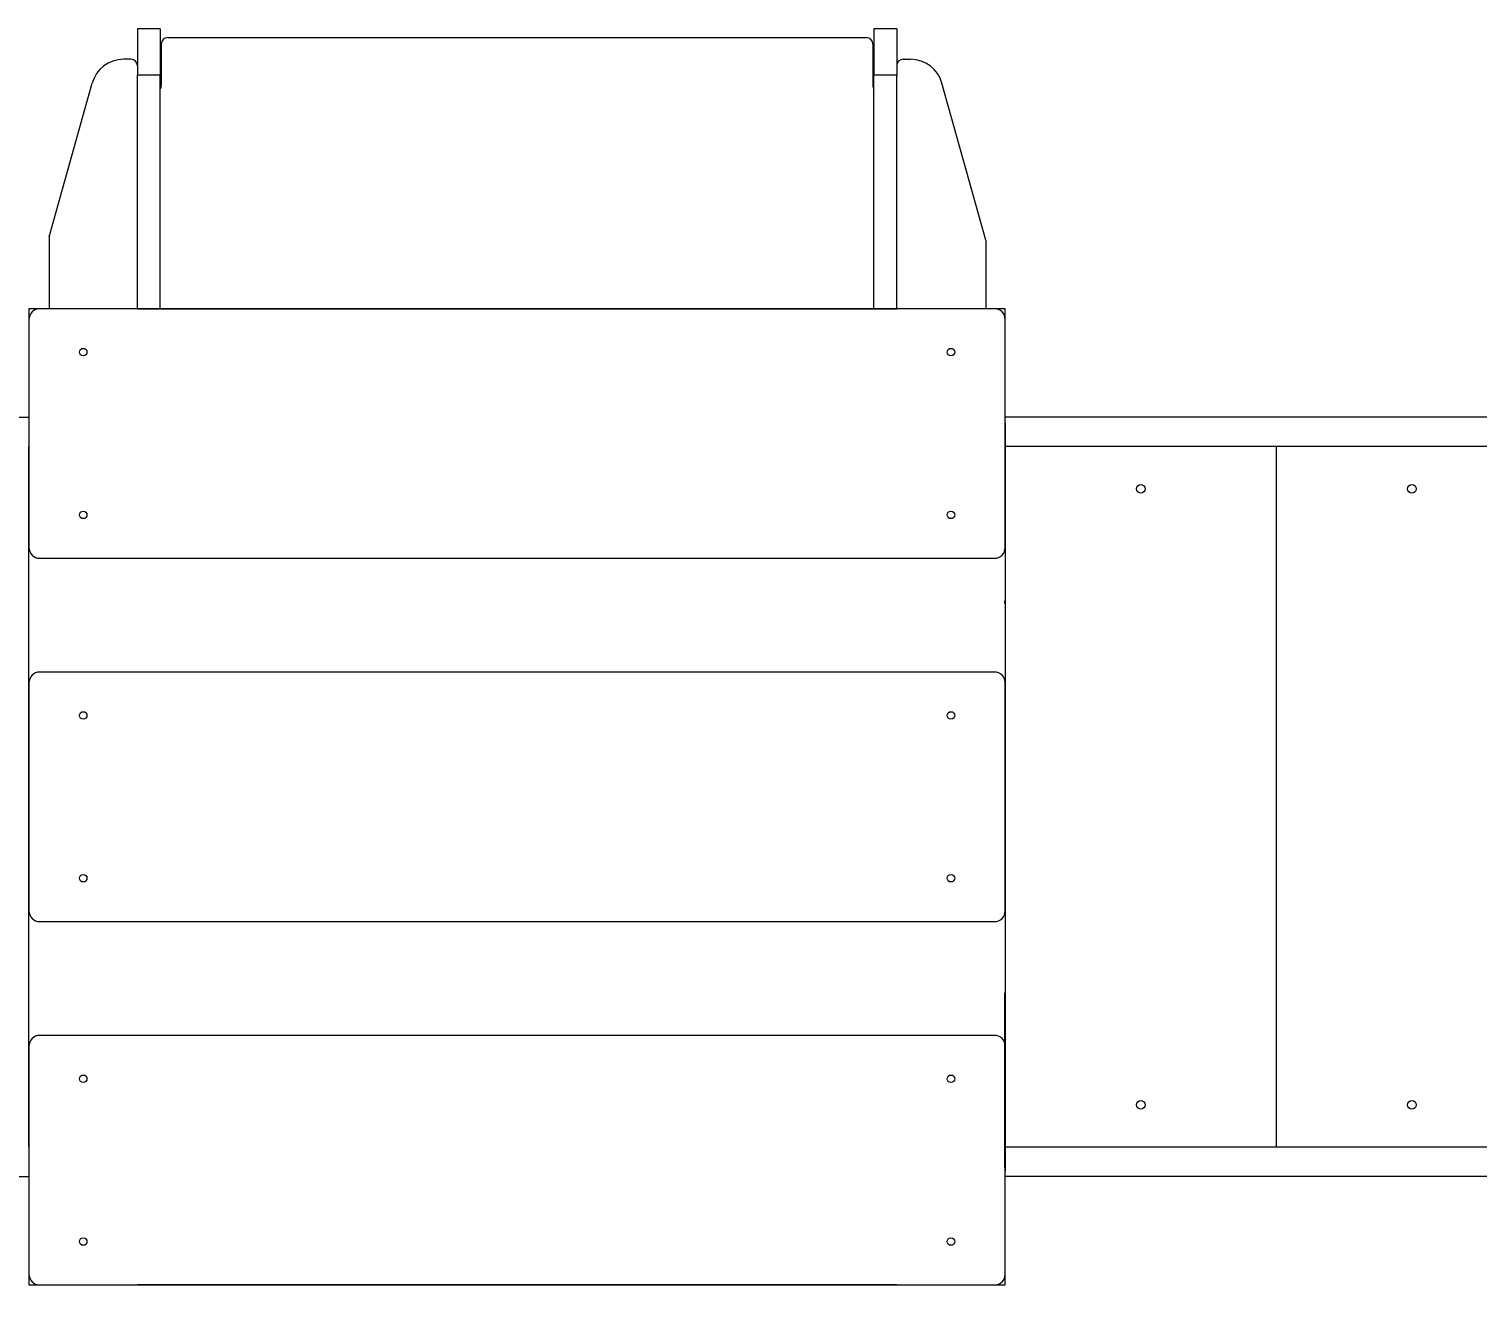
# Model space of a CAD drawing. Header units: millimetres. Extents: x -4781 to 5098, y -4410 to 4664.
# Drawn here: x -2031 to -696, y 660 to 1821 of the extents above; entities that cross this region are included whole.
import ezdxf

# ---------------------------------------------------------------- set-up
doc = ezdxf.new("R2010")
doc.units = ezdxf.units.MM
for name, color, linetype in [('DIKOM_ОБЪЕКТ', 7, 'Continuous'), ('DIKOM_РАЗМЕР_ЗОНА', 7, 'Continuous'), ('DIKOM_РАЗМЕР_ОБЪЕКТА', 7, 'Continuous')]:
    doc.layers.add(name, color=color, linetype=linetype)
doc.styles.add('style1', font='arial.ttf', dxfattribs={"width": 0.8})
doc.dimstyles.new('1-50', dxfattribs={"dimtxt": 300, "dimasz": 200, "dimexe": 100, "dimexo": 0, "dimgap": 100, "dimtad": 1, "dimtxsty": 'style1', "dimcen": 200, "dimclrd": 7, "dimclre": 7, "dimclrt": 7, "dimadec": 1, "dimazin": 2, "dimtfac": 1, "dimtmove": 0, "dimatfit": 2, "dimfxl": 0, "dimlwd": 25, "dimlwe": 18, "dimarcsym": 0})

# ---------------------------------------------------------------- blocks, each defined once
blk = doc.blocks.new('*D54')
at = {"layer": 'Defpoints', "color": 0, "transparency": 16777216}
for p in [(2534.9, 1098.4), (-3331.2, 763.4), (2534.9, -3200.6)]:
    blk.add_point(p, dxfattribs=at)
at = {"layer": 'DIKOM_РАЗМЕР_ОБЪЕКТА', "color": 7, "lineweight": 18, "transparency": 16777216}
for p, q in [((2534.9, 1098.4), (2534.9, -3300.6)), ((-3331.2, 763.4), (-3331.2, -3300.6))]:
    blk.add_line(p, q, dxfattribs=at)
at = {"layer": 'DIKOM_РАЗМЕР_ОБЪЕКТА', "color": 7, "lineweight": 25, "transparency": 16777216}
blk.add_line((-3131.2, -3200.6), (2334.9, -3200.6), dxfattribs=at)
at = {"layer": 'DIKOM_РАЗМЕР_ОБЪЕКТА', "color": 7, "transparency": 16777216}
for points in [[(-3131.2, -3167.2), (-3131.2, -3233.9), (-3331.2, -3200.6)], [(2334.9, -3167.2), (2334.9, -3233.9), (2534.9, -3200.6)]]:
    blk.add_solid(points, dxfattribs=at)
at = {"layer": 'DIKOM_РАЗМЕР_ОБЪЕКТА', "color": 7, "transparency": 16777216, "insert": (941.1, -2947.4), "char_height": 300, "attachment_point": 5, "style": 'style1'}
blk.add_mtext('5870', dxfattribs=at)
blk = doc.blocks.new('*D57')
at = {"layer": 'Defpoints', "color": 0, "transparency": 16777216}
for p in [(4034.1, 1180.1), (-4781.2, 856.1), (4034.1, -4310.1)]:
    blk.add_point(p, dxfattribs=at)
at = {"layer": 'DIKOM_РАЗМЕР_ЗОНА', "color": 7, "lineweight": 18, "transparency": 16777216}
for p, q in [((4034.1, 1180.1), (4034.1, -4410.1)), ((-4781.2, 856.1), (-4781.2, -4410.1))]:
    blk.add_line(p, q, dxfattribs=at)
at = {"layer": 'DIKOM_РАЗМЕР_ЗОНА', "color": 7, "lineweight": 25, "transparency": 16777216}
blk.add_line((-4581.2, -4310.1), (3834.1, -4310.1), dxfattribs=at)
at = {"layer": 'DIKOM_РАЗМЕР_ЗОНА', "color": 7, "transparency": 16777216}
for points in [[(-4581.2, -4276.7), (-4581.2, -4343.4), (-4781.2, -4310.1)], [(3834.1, -4276.7), (3834.1, -4343.4), (4034.1, -4310.1)]]:
    blk.add_solid(points, dxfattribs=at)
at = {"layer": 'DIKOM_РАЗМЕР_ЗОНА', "color": 7, "transparency": 16777216, "insert": (-1490.8, -4056.9), "char_height": 300, "attachment_point": 5, "style": 'style1'}
blk.add_mtext('8820', dxfattribs=at)

msp = doc.modelspace()

# ---------------------------------------------------------------- linework, layer by layer
at = {"layer": 'DIKOM_ОБЪЕКТ', "color": 7, "linetype": 'Continuous', "lineweight": 15}
for p, q in [((-1910.222, 1821.397), (-1931.222, 1821.397)), ((-1931.222, 1821.397), (-1931.222, 1778.712)), ((-1910.222, 1821.397), (-1910.222, 1778.712)), ((-1231.222, 1821.397), (-1252.222, 1821.397)), ((-1252.222, 1821.397), (-1252.222, 1778.712)), ((-1231.222, 1821.397), (-1231.222, 1778.712)), ((-1909.222, 1807.397), (-1909.222, 1769.396)), ((-1903.222, 1813.397), (-1259.222, 1813.397)), ((-1253.222, 1807.397), (-1253.222, 1769.396)), ((-1937.222, 1793.397), (-1944.068, 1793.397)), ((-1225.222, 1793.397), (-1218.376, 1793.397)), ((-1910.222, 1778.712), (-1931.222, 1778.712)), ((-1931.222, 1563.397), (-1931.222, 1778.712)), ((-1910.222, 1563.397), (-1910.222, 1778.712)), ((-1231.222, 1778.712), (-1252.222, 1778.712)), ((-1252.222, 1563.397), (-1252.222, 1778.712)), ((-1231.222, 1563.397), (-1231.222, 1778.712)), ((-2012.619, 1629.834), (-1972.957, 1771.485)), ((-1148.962, 1626.755), (-1189.487, 1771.485)), ((-2012.619, 1629.834), (-2012.619, 1563.397)), ((-1148.962, 1626.755), (-1148.962, 1563.397)), ((-2031.222, 1563.397), (-2031.222, 1463.397)), ((-1931.222, 1563.397), (-2031.222, 1563.397)), ((-1141.222, 1563.397), (-2021.222, 1563.397)), ((-1931.222, 1563.397), (-1231.222, 1563.397)), ((-1131.222, 1563.397), (-1231.222, 1563.397)), ((-1131.222, 1463.397), (-1131.222, 1563.397)), ((-2031.222, 1553.397), (-2031.222, 1343.397)), ((-1131.222, 1343.397), (-1131.222, 1553.397)), ((-2156.487, 1463.397), (-2031.222, 1463.397)), ((-631.222, 1463.397), (-1131.222, 1463.397)), ((-1131.222, 1457.789), (-1131.222, 1291.058)), ((-2031.222, 790.397), (-2031.222, 1436.397)), ((-574.991, 1436.397), (-1131.222, 1436.397)), ((-1131.222, 1436.397), (-1131.222, 790.397)), ((-881.225, 790.397), (-881.225, 1436.397)), ((-2021.222, 1333.397), (-1141.222, 1333.397)), ((-1131.222, 1291.058), (-1131.222, 1288.003)), ((-1141.222, 1228.397), (-2021.222, 1228.397)), ((-2031.222, 1218.397), (-2031.222, 1008.397)), ((-1131.222, 1008.397), (-1131.222, 1218.397)), ((-2021.222, 998.397), (-1141.222, 998.397)), ((-1131.222, 935.396), (-1131.222, 769.004)), ((-1131.972, 932.749), (-1131.972, 773.834)), ((-2031.222, 883.397), (-2031.222, 673.397)), ((-1141.222, 893.397), (-2021.222, 893.397)), ((-1131.222, 673.397), (-1131.222, 883.397)), ((-1131.225, 790.397), (-1131.972, 790.397)), ((-574.991, 790.397), (-1131.222, 790.397)), ((-1131.222, 779.28), (-1131.654, 779.28)), ((-2156.487, 763.397), (-2031.222, 763.397)), ((-2031.222, 763.397), (-2031.222, 663.397)), ((-1131.222, 769.004), (-1131.222, 767.933)), ((-631.222, 763.397), (-1131.222, 763.397)), ((-1131.222, 663.397), (-1131.222, 763.397)), ((-2031.222, 663.397), (-1931.222, 663.397)), ((-2021.222, 663.397), (-1141.222, 663.397)), ((-1231.222, 663.397), (-1931.222, 663.397)), ((-1613.514, 663.397), (-1615.378, 663.397)), ((-1611.583, 663.397), (-1613.514, 663.397)), ((-1609.59, 663.397), (-1611.583, 663.397)), ((-1607.538, 663.397), (-1609.59, 663.397)), ((-1605.433, 663.397), (-1607.538, 663.397)), ((-1603.279, 663.397), (-1605.433, 663.397)), ((-1601.081, 663.397), (-1603.279, 663.397)), ((-1598.842, 663.397), (-1601.081, 663.397)), ((-1596.568, 663.397), (-1598.842, 663.397)), ((-1594.262, 663.397), (-1596.568, 663.397)), ((-1591.93, 663.397), (-1594.262, 663.397)), ((-1589.575, 663.397), (-1591.93, 663.397)), ((-1587.202, 663.397), (-1589.575, 663.397)), ((-1584.816, 663.397), (-1587.202, 663.397)), ((-1582.422, 663.397), (-1584.816, 663.397)), ((-1580.022, 663.397), (-1582.422, 663.397)), ((-1577.623, 663.397), (-1580.022, 663.397)), ((-1575.228, 663.397), (-1577.623, 663.397)), ((-1572.842, 663.397), (-1575.228, 663.397)), ((-1570.469, 663.397), (-1572.842, 663.397)), ((-1568.115, 663.397), (-1570.469, 663.397)), ((-1565.782, 663.397), (-1568.115, 663.397)), ((-1563.477, 663.397), (-1565.782, 663.397)), ((-1561.202, 663.397), (-1563.477, 663.397)), ((-1558.963, 663.397), (-1561.202, 663.397)), ((-1556.765, 663.397), (-1558.963, 663.397)), ((-1554.611, 663.397), (-1556.765, 663.397)), ((-1552.506, 663.397), (-1554.611, 663.397)), ((-1550.455, 663.397), (-1552.506, 663.397)), ((-1548.461, 663.397), (-1550.455, 663.397)), ((-1546.531, 663.397), (-1548.461, 663.397)), ((-1544.667, 663.397), (-1546.531, 663.397)), ((-1231.222, 663.397), (-1131.222, 663.397))]:
    msp.add_line(p, q, dxfattribs=at)
for centre, radius in [((-1981.222, 1523.397), 3.5), ((-1181.222, 1523.397), 3.5), ((-1006.225, 1397.397), 4), ((-756.225, 1397.397), 4), ((-1981.222, 1373.397), 3.5), ((-1181.222, 1373.397), 3.5), ((-1981.222, 1188.397), 3.5), ((-1181.222, 1188.397), 3.5), ((-1981.222, 1038.397), 3.5), ((-1181.222, 1038.397), 3.5), ((-1981.222, 853.397), 3.5), ((-1181.222, 853.397), 3.5), ((-1006.225, 829.397), 4), ((-756.225, 829.397), 4), ((-1981.222, 703.397), 3.5), ((-1181.222, 703.397), 3.5)]:
    msp.add_circle(centre, radius, dxfattribs=at)
for centre, radius, start, end in [((-1903.222, 1807.397), 6, 90, 180), ((-1259.222, 1807.397), 6, 0, 90), ((-1944.068, 1763.397), 30, 90, 164.357754), ((-1937.222, 1787.397), 6, 0, 90), ((-1225.222, 1787.397), 6, 90, 180), ((-1218.376, 1763.397), 30, 15.642246, 90), ((-1915.222, 1769.397), 6, 326.442896, 0), ((-1247.222, 1769.397), 6, 180, 213.55731), ((-2021.222, 1553.397), 10, 90, 180), ((-1141.222, 1553.397), 10, 0, 90), ((-2021.222, 1343.397), 10, 180, 270), ((-1141.222, 1343.397), 10, 270, 0), ((-1125.013, 1294.075), 6.958, 180.22783, 206.798857), ((-2021.222, 1218.397), 10, 90, 180), ((-1141.222, 1218.397), 10, 0, 90), ((-2021.222, 1008.397), 10, 180, 270), ((-1141.222, 1008.397), 10, 270, 0), ((-2021.222, 883.397), 10, 90, 180), ((-1141.222, 883.397), 10, 0, 90), ((-1125.012, 781.362), 6.96, 180.231277, 206.843977), ((-1125.012, 773.862), 6.96, 180.231277, 206.843977), ((-2021.222, 673.397), 10, 180, 270), ((-1141.222, 673.397), 10, 270, 0)]:
    msp.add_arc(centre, radius, start, end, dxfattribs=at)

# ---------------------------------------------------------------- dimensions: what is measured, and where the dimension line sits
at = {"layer": 'DIKOM_РАЗМЕР_ЗОНА'}
dim = msp.add_linear_dim(base=(4034.06, -4310.056), p1=(-4781.222, 856.139), p2=(4034.06, 1180.105), text='8820', dimstyle='1-50', dxfattribs=at)
dim.commit()
dim.dimension.update_dxf_attribs({"geometry": '*D57', "text_midpoint": (-1490.8, -4310.056), "dimtype": 160})
at = {"layer": 'DIKOM_РАЗМЕР_ОБЪЕКТА'}
dim = msp.add_linear_dim(base=(2534.928, -3200.563), p1=(-3331.222, 763.397), p2=(2534.928, 1098.401), text='5870', dimstyle='1-50', dxfattribs=at)
dim.commit()
dim.dimension.update_dxf_attribs({"geometry": '*D54', "text_midpoint": (941.132, -3200.563), "dimtype": 160})

doc.saveas('drawing.dxf')
